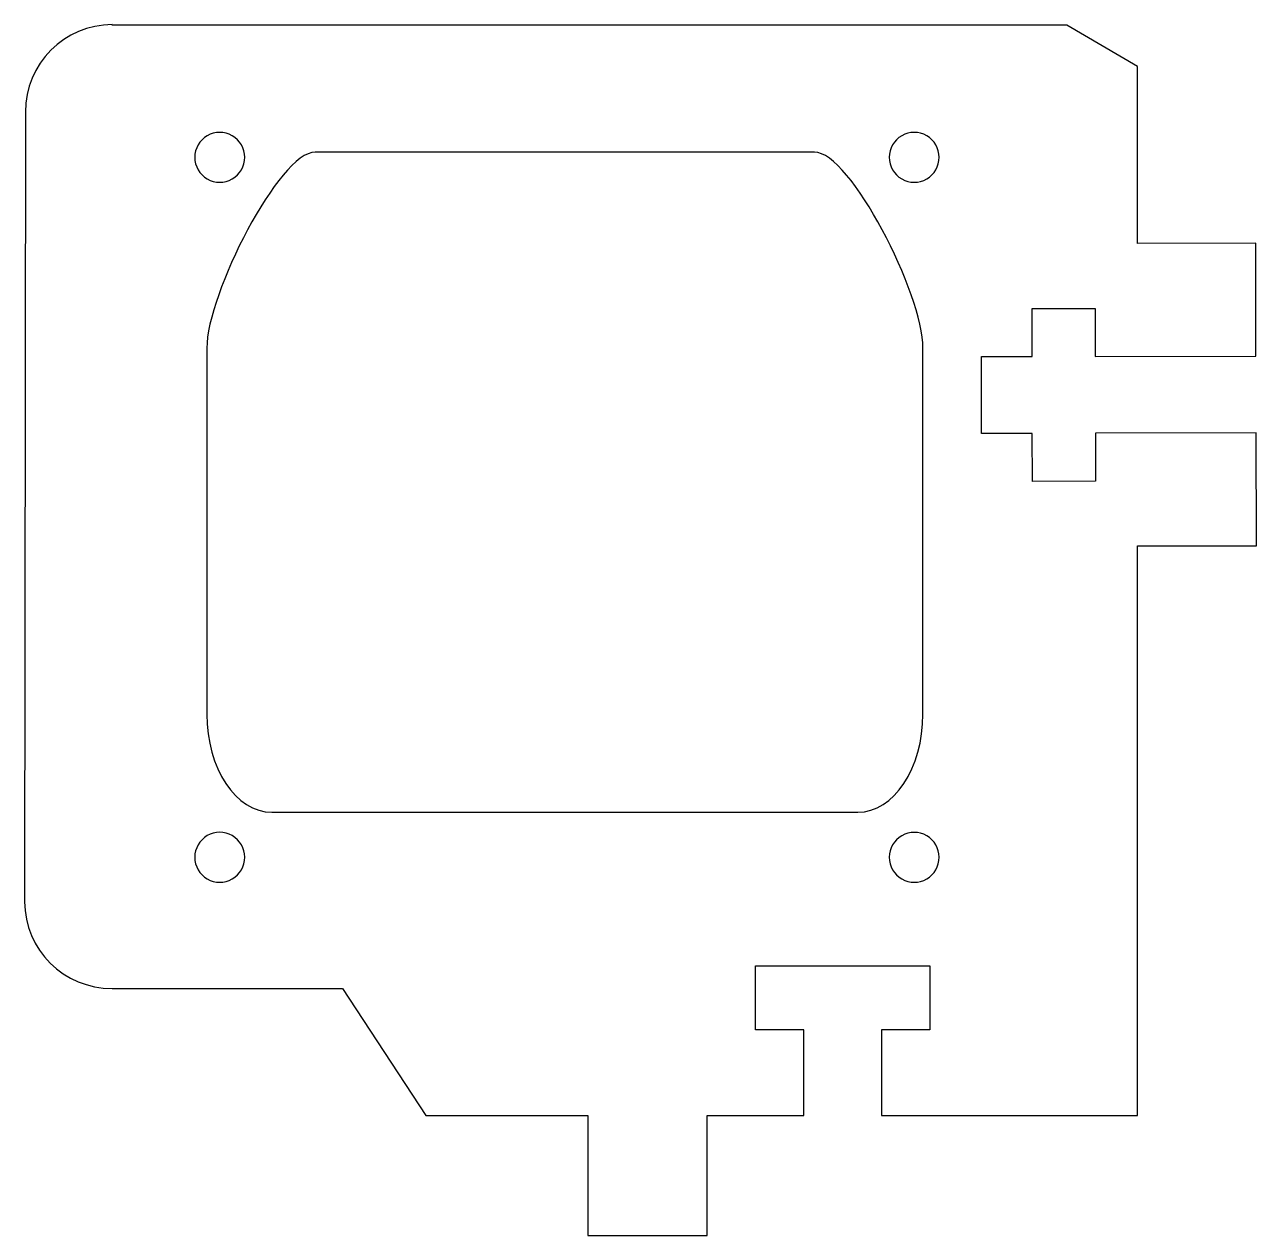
# Model space of a CAD drawing. Extents: x 105.4 to 121.6, y 78 to 93.9.
import ezdxf

# ---------------------------------------------------------------- set-up
doc = ezdxf.new("R2010")
doc.units = 0
doc.layers.get('0').update_dxf_attribs({"linetype": 'CONTINUOUS'})

msp = doc.modelspace()

# ---------------------------------------------------------------- linework, layer by layer
at = {"color": 7}
for points in [[(116.657879, 79.576326), (120.032354, 79.576326), (120.032354, 87.079032), (121.598492, 87.082588), (121.595529, 88.569306), (119.477392, 88.564678), (119.478521, 87.932074), (118.646874, 87.930098), (118.645181, 88.562798), (117.975922, 88.561387), (117.974229, 89.573552), (118.643487, 89.574963), (118.641794, 90.207369), (119.473441, 90.209345), (119.475134, 89.576741), (121.592879, 89.581877), (121.589521, 91.0682), (120.032249, 91.064644), (120.032249, 93.398281), (119.100292, 93.941708), (106.52035, 93.941708), (106.52035, 93.94803)], [(105.376342, 92.793577), (105.3659, 82.391978)], [(106.520353, 81.247773), (109.557047, 81.247773), (110.651197, 79.576351), (112.786874, 79.576351), (112.786874, 79.570227), (112.786874, 77.995221), (114.361485, 77.995221), (114.361485, 79.570227), (114.361485, 79.576351), (115.635758, 79.576351), (115.635758, 80.705184), (114.996846, 80.705184), (114.996846, 81.544959), (117.296686, 81.544959), (117.296686, 80.705184), (116.657778, 80.705184), (116.657778, 79.576351)]]:
    msp.add_lwpolyline(points, dxfattribs=at)
at = {"color": 1}
for points in [[(115.774795, 92.26872), (109.196703, 92.26872)], [(108.265928, 92.19977), (108.265928, 92.19977)], [(117.418381, 92.19977), (117.418381, 92.19977)], [(107.766547, 89.685032), (107.766547, 84.862729)], [(117.204953, 84.862729), (117.204953, 89.685032)], [(108.624601, 83.570882), (116.346899, 83.570882)], [(108.265928, 82.976864), (108.265928, 82.976864)], [(117.418578, 82.976666), (117.418578, 82.976666)]]:
    msp.add_lwpolyline(points, dxfattribs=at)
at = {"color": 7}
for points in [[(106.52035, 93.94803), (105.888536, 93.94803), (105.376342, 93.431304), (105.376342, 92.793577)], [(105.3659, 82.391978), (105.3659, 81.759967), (105.882626, 81.247773), (106.520353, 81.247773)]]:
    msp.add_open_spline(points, degree=3, dxfattribs=at)
at = {"color": 1}
for points in [[(108.101471, 92.484619), (107.999704, 92.543374), (107.874323, 92.543374), (107.772556, 92.484619)], [(117.253923, 92.484619), (117.152157, 92.543374), (117.026775, 92.543374), (116.925009, 92.484619)], [(107.772556, 92.484619), (107.67079, 92.425864), (107.608099, 92.31728), (107.608099, 92.19977)], [(108.265928, 92.19977), (108.265928, 92.31728), (108.203237, 92.425864), (108.101471, 92.484619)], [(116.925009, 92.484619), (116.823242, 92.425864), (116.760552, 92.31728), (116.760552, 92.19977)], [(117.418381, 92.19977), (117.418381, 92.31728), (117.35569, 92.425864), (117.253923, 92.484619)], [(109.196703, 92.26872), (108.722744, 92.26872), (107.766547, 90.398306), (107.766547, 89.685032)], [(117.204953, 89.685032), (117.204953, 90.398306), (116.248558, 92.26872), (115.774795, 92.26872)], [(107.608099, 92.19977), (107.608099, 92.082261), (107.67079, 91.973677), (107.772556, 91.914922)], [(108.101471, 91.914922), (108.203237, 91.973677), (108.265928, 92.082261), (108.265928, 92.19977)], [(116.760552, 92.19977), (116.760552, 92.082261), (116.823242, 91.973677), (116.925009, 91.914922)], [(117.253923, 91.914922), (117.35569, 91.973677), (117.418381, 92.082261), (117.418381, 92.19977)], [(107.772556, 91.914922), (107.874323, 91.856167), (107.999704, 91.856167), (108.101471, 91.914922)], [(116.925009, 91.914922), (117.026775, 91.856167), (117.152157, 91.856167), (117.253923, 91.914922)], [(107.766547, 84.862729), (107.766547, 84.149159), (108.15064, 83.570882), (108.624601, 83.570882)], [(116.346899, 83.570882), (116.820659, 83.570882), (117.204953, 84.149159), (117.204953, 84.862729)], [(108.101471, 83.261712), (107.999704, 83.320467), (107.874323, 83.320467), (107.772556, 83.261712)], [(117.254121, 83.261515), (117.152354, 83.32027), (117.026973, 83.32027), (116.925206, 83.261515)], [(107.772556, 83.261712), (107.67079, 83.202957), (107.608099, 83.094374), (107.608099, 82.976864)], [(108.265928, 82.976864), (108.265928, 83.094374), (108.203237, 83.202957), (108.101471, 83.261712)], [(116.925206, 83.261515), (116.82344, 83.20276), (116.760749, 83.094176), (116.760749, 82.976666)], [(117.418578, 82.976666), (117.418578, 83.094176), (117.355887, 83.20276), (117.254121, 83.261515)], [(107.608099, 82.976864), (107.608099, 82.859354), (107.67079, 82.750771), (107.772556, 82.692016)], [(108.101471, 82.692016), (108.203237, 82.750771), (108.265928, 82.859354), (108.265928, 82.976864)], [(116.760749, 82.976666), (116.760749, 82.859157), (116.82344, 82.750573), (116.925206, 82.691818)], [(117.254121, 82.691818), (117.355887, 82.750573), (117.418578, 82.859157), (117.418578, 82.976666)], [(107.772556, 82.692016), (107.874323, 82.633261), (107.999704, 82.633261), (108.101471, 82.692016)], [(116.925206, 82.691818), (117.026973, 82.633063), (117.152354, 82.633063), (117.254121, 82.691818)]]:
    msp.add_open_spline(points, degree=3, dxfattribs=at)

doc.saveas('drawing.dxf')
